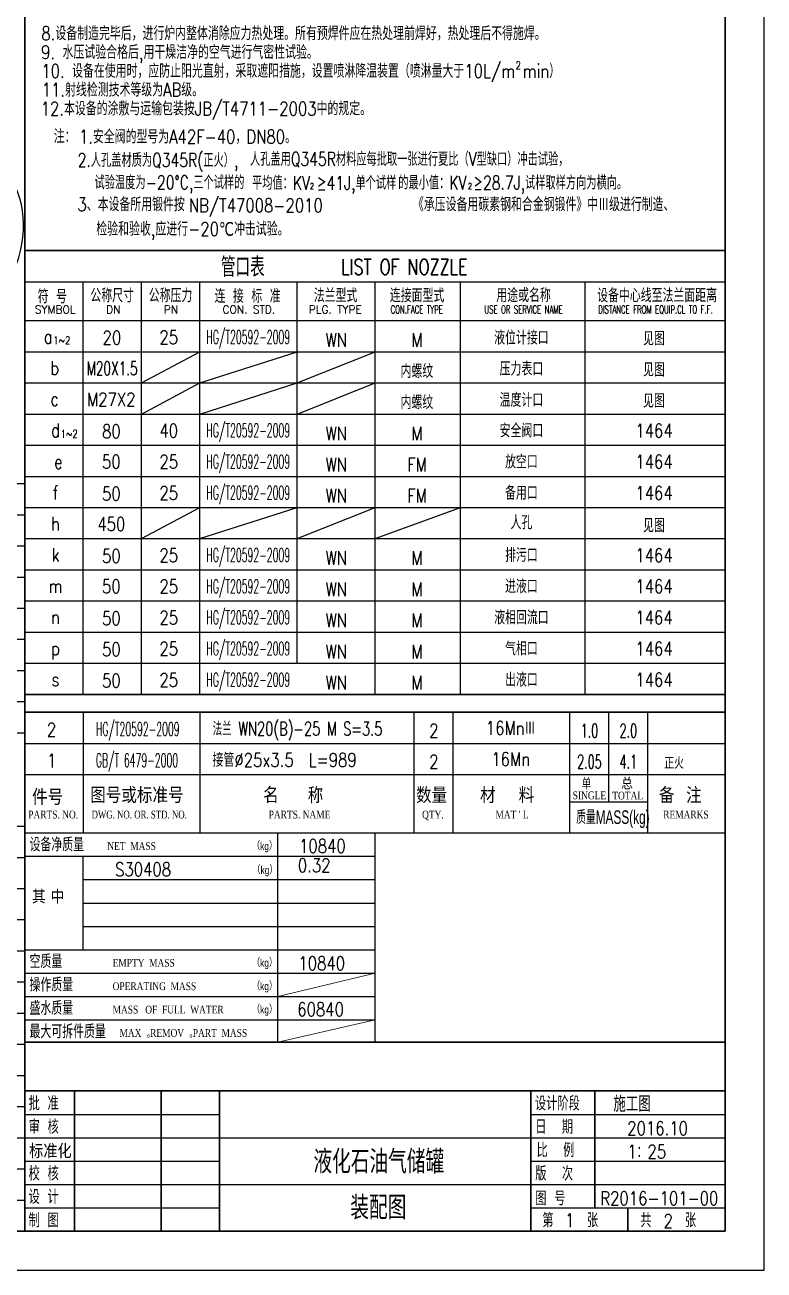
# Model space of a CAD drawing. Header units: millimetres. Extents: x -5725 to -4394, y 10788 to 11382.
# Drawn here: x -5073.9 to -4883.9, y 10788.4 to 11108.2 of the extents above; entities that cross this region are included whole.
import ezdxf
from ezdxf.enums import TextEntityAlignment as Align

# ---------------------------------------------------------------- set-up
doc = ezdxf.new("R2010")
doc.units = ezdxf.units.MM
doc.layers.get('0').update_dxf_attribs({"lineweight": 30})
for name, color, linetype in [('1', 2, 'Continuous'), ('Layer2', 2, 'Continuous'), ('文字层', 2, 'Continuous'), ('细实线层', 2, 'Continuous'), ('设计数据表', 7, 'Continuous')]:
    doc.layers.add(name, color=color, linetype=linetype)
doc.styles.add('ENG', font='', dxfattribs={"width": 0.8})
doc.styles.add('HZ', font='hztxt_e.shx', dxfattribs={"width": 0.95, "bigfont": 'HZTXT.SHX'})
doc.styles.add('HZTXT', font='simplex.shx', dxfattribs={"width": 0.8, "bigfont": 'HZTXT.SHX'})
doc.styles.add('设备室字体', font='simplex.shx', dxfattribs={"width": 0.8, "bigfont": 'HZTXT.SHX'})
doc.styles.get('ENG').set_extended_font_data('@Batang')

msp = doc.modelspace()

# ---------------------------------------------------------------- linework, layer by layer
for p, q in [((-5073.94305, 11056.43691), (-5073.94305, 11372.43691)), ((-4893.94305, 10798.43691), (-4893.94305, 11372.43691)), ((-5073.94305, 10950.43691), (-5073.94305, 11056.43691)), ((-5073.94305, 11050.28869), (-4893.94305, 11050.28869)), ((-5073.94305, 11050.28869), (-4893.94305, 11050.28869)), ((-5073.94305, 10974.43691), (-5073.94305, 10798.43691)), ((-5073.94305, 10936.28869), (-4893.94305, 10936.28869)), ((-5073.94305, 10931.71067), (-4893.94305, 10931.71067)), ((-4893.94305, 10846.93691), (-5073.94305, 10846.93691)), ((-5061.20367, 10834.43691), (-5061.20367, 10798.43691)), ((-5038.94305, 10834.43691), (-5038.94305, 10798.43691)), ((-5023.94305, 10834.43691), (-5023.94305, 10798.43691)), ((-4943.94305, 10834.43691), (-4943.94305, 10798.43691)), ((-4927.46344, 10834.43691), (-4927.46344, 10804.43691)), ((-4918.94305, 10798.43691), (-4918.94305, 10804.43691)), ((-5699.94305, 10798.43691), (-4893.94305, 10798.43691))]:
    msp.add_line(p, q)
msp.add_lwpolyline([(-5073.94305, 10834.43691), (-4893.94305, 10834.43691)])
at = {"layer": '1'}
for p, q in [((-5043.94305, 11016.28869), (-5028.94305, 11024.28869)), ((-5028.94305, 11016.28869), (-5003.94305, 11024.28869)), ((-5003.94305, 11016.28869), (-4983.94305, 11024.28869)), ((-5043.94305, 11008.28869), (-5028.94305, 11016.28869)), ((-5028.94305, 11008.28869), (-5003.94305, 11016.28869)), ((-5003.94305, 11008.28869), (-4983.94305, 11016.28869)), ((-5253.94305, 10982.43691), (-5073.94305, 10982.43691)), ((-5043.94305, 10976.28869), (-5028.94305, 10984.28869)), ((-5028.94305, 10976.28869), (-5003.94305, 10984.28869)), ((-5003.94305, 10976.28869), (-4983.94305, 10984.28869)), ((-4983.94305, 10976.28869), (-4961.94305, 10984.28869)), ((-5253.94305, 10974.43691), (-5073.94305, 10974.43691)), ((-5253.94305, 10966.43691), (-5073.94305, 10966.43691)), ((-5253.94305, 10958.43691), (-5073.94305, 10958.43691)), ((-5253.94305, 10950.43691), (-5073.94305, 10950.43691)), ((-5253.94305, 10942.43691), (-5073.94305, 10942.43691)), ((-5253.94305, 10934.43691), (-5073.94305, 10934.43691)), ((-5253.94305, 10926.43691), (-5073.94305, 10926.43691)), ((-5073.94305, 10923.71067), (-4893.94305, 10923.71067)), ((-5073.94305, 10915.71067), (-4893.94305, 10915.71067)), ((-4933.94305, 10908.71067), (-4913.94305, 10908.71067)), ((-5253.94305, 10902.43691), (-5073.94305, 10902.43691)), ((-5253.94305, 10894.43691), (-5073.94305, 10894.43691)), ((-5073.94305, 10894.71067), (-4983.94305, 10894.71067)), ((-5253.94305, 10886.43691), (-5073.94305, 10886.43691)), ((-5058.94305, 10888.71067), (-4983.94305, 10888.71067)), ((-5058.94305, 10882.71067), (-4983.94305, 10882.71067)), ((-5253.94305, 10878.43691), (-5073.94305, 10878.43691)), ((-5058.94305, 10876.71067), (-4983.94305, 10876.71067)), ((-5253.94305, 10870.43691), (-5073.94305, 10870.43691)), ((-5073.94305, 10870.71067), (-4983.94305, 10870.71067)), ((-5073.94305, 10864.71067), (-4983.94305, 10864.71067)), ((-5253.94305, 10862.43691), (-5073.94305, 10862.43691)), ((-5073.94305, 10858.71067), (-4983.94305, 10858.71067)), ((-5253.94305, 10854.43691), (-5073.94305, 10854.43691)), ((-5073.94305, 10852.71067), (-4983.94305, 10852.71067)), ((-5253.94305, 10846.43691), (-5073.94305, 10846.43691)), ((-5253.94305, 10838.43691), (-5073.94305, 10838.43691)), ((-5253.94305, 10830.43691), (-5073.94305, 10830.43691)), ((-5253.94305, 10822.43691), (-5073.94305, 10822.43691)), ((-5253.94305, 10814.43691), (-5073.94305, 10814.43691)), ((-5253.94305, 10806.43691), (-5073.94305, 10806.43691))]:
    msp.add_line(p, q, dxfattribs=at)
at = {"layer": 'Layer2'}
msp.add_open_spline([(-5120.29024, 11059.75774), (-5120.83566, 11056.51688), (-5118.3349, 11040.12187), (-5108.7019, 11020.71026), (-5076.23983, 11035.13901), (-5071.02522, 11067.95235), (-5086.75777, 11079.05221), (-5094.73024, 11084.67706)], degree=3, knots=[7.151790208, 7.151790208, 7.151790208, 7.151790208, 16.431601705, 40.060884515, 69.359406124, 95.990384448, 123.350207969, 123.350207969, 123.350207969, 123.350207969], dxfattribs=at)
at = {"layer": '文字层'}
for p, q in [((-5073.94305, 10834.43691), (-5023.94305, 10834.43691)), ((-4943.94305, 10834.43691), (-4893.94305, 10834.43691)), ((-5073.94305, 10828.43691), (-5023.94305, 10828.43691)), ((-4943.94305, 10828.43691), (-4893.94305, 10828.43691)), ((-5073.94305, 10822.43691), (-5023.94305, 10822.43691)), ((-5023.94305, 10822.43691), (-4943.94305, 10822.43691)), ((-4943.94305, 10822.43691), (-4893.94305, 10822.43691)), ((-5073.94305, 10816.43691), (-5023.94305, 10816.43691)), ((-4943.94305, 10816.43691), (-4893.94305, 10816.43691)), ((-5073.94305, 10810.43691), (-5023.94305, 10810.43691)), ((-5023.94305, 10810.43691), (-4943.94305, 10810.43691)), ((-4943.94305, 10810.43687), (-4893.94305, 10810.43687)), ((-5073.94305, 10804.43691), (-5023.94305, 10804.43691)), ((-4943.94305, 10804.43691), (-4893.94305, 10804.43691))]:
    msp.add_line(p, q, dxfattribs=at)
at = {"layer": '细实线层'}
for p, q in [((-4883.94305, 10788.43691), (-4883.94305, 11382.43691)), ((-5073.94305, 11042.28869), (-4893.94305, 11042.28869)), ((-5058.94305, 10936.28869), (-5058.94305, 11042.28869)), ((-5043.94305, 10936.28869), (-5043.94305, 11042.28869)), ((-5028.94305, 10936.28869), (-5028.94305, 11042.28869)), ((-5003.94305, 10944.28869), (-5003.94305, 11042.28869)), ((-4983.94305, 10936.28869), (-4983.94305, 11042.28869)), ((-4961.94305, 10936.28869), (-4961.94305, 11042.28869)), ((-4929.94305, 10936.28869), (-4929.94305, 11042.28869)), ((-5073.94305, 11032.28869), (-4893.94305, 11032.28869)), ((-5073.94305, 11032.28869), (-4893.94305, 11032.28869)), ((-5073.94305, 11024.28869), (-4893.94305, 11024.28869)), ((-5073.94305, 11016.28869), (-4893.94305, 11016.28869)), ((-5073.94305, 11008.28869), (-4893.94305, 11008.28869)), ((-5073.94305, 11000.28869), (-4893.94305, 11000.28869)), ((-5073.94305, 10992.28869), (-4893.94305, 10992.28869)), ((-5073.94305, 10984.28869), (-4893.94305, 10984.28869)), ((-5073.94305, 10976.28869), (-4893.94305, 10976.28869)), ((-5073.94305, 10976.28869), (-4893.94305, 10976.28869)), ((-5073.94305, 10968.28869), (-4893.94305, 10968.28869)), ((-5073.94305, 10960.28869), (-4893.94305, 10960.28869)), ((-5073.94305, 10952.28869), (-4893.94305, 10952.28869)), ((-5073.94305, 10952.28869), (-4893.94305, 10952.28869)), ((-5073.94305, 10944.28869), (-4893.94305, 10944.28869)), ((-5724.94305, 10788.43691), (-4883.94305, 10788.43691))]:
    msp.add_line(p, q, dxfattribs=at)
at = {"layer": '细实线层', "lineweight": 0}
for p, q in [((-5008.94305, 10858.71067), (-4983.94305, 10864.71067)), ((-5008.94305, 10846.93691), (-4983.94305, 10852.71067))]:
    msp.add_line(p, q, dxfattribs=at)
at = {"layer": '设计数据表'}
for p, q in [((-5253.94305, 10990.43691), (-5073.94305, 10990.43691)), ((-5058.94305, 10931.71067), (-5058.94305, 10900.71067)), ((-5028.94305, 10931.71067), (-5028.94305, 10900.71067)), ((-4973.94305, 10931.71067), (-4973.94305, 10900.71067)), ((-4963.94305, 10931.71067), (-4963.94305, 10900.71067)), ((-4933.94305, 10931.71067), (-4933.94305, 10900.71067)), ((-4923.94305, 10931.71067), (-4923.94305, 10908.71067)), ((-4913.94305, 10931.71067), (-4913.94305, 10900.71067)), ((-5073.94305, 10915.71067), (-4893.94305, 10915.71067)), ((-5073.94305, 10900.71067), (-4893.94305, 10900.71067)), ((-5008.94305, 10846.93691), (-5008.94305, 10900.71067)), ((-4983.94305, 10846.93691), (-4983.94305, 10900.71067)), ((-5058.94305, 10870.71067), (-5058.94305, 10894.71067))]:
    msp.add_line(p, q, dxfattribs=at)

# ---------------------------------------------------------------- texts
at = {"layer": '1'}
for s, height, style, width, p in [('8.设备制造完毕后，进行炉内整体消除应力热处理。所有预焊件应在热处理前焊好，热处理后不得施焊。', 3.5, 'HZTXT', 0.8, (-5069.70064, 11104.30668)), ('9. 水压试验合格后,用干燥洁净的空气进行气密性试验。', 3.5, 'HZTXT', 0.8, (-5069.77302, 11099.4798)), ('10. 设备在使用时，应防止阳光直射，采取遮阳措施，设置喷淋降温装置（喷淋量大于10L/m min）', 3.5, 'HZTXT', 0.8, (-5069.72931, 11094.65291)), ('2', 2, 'HZTXT', 0.8, (-4947.81115, 11096.836)), ('11.射线检测技术等级为AB级。', 3.5, 'HZTXT', 0.8, (-5069.61548, 11089.82603)), ('12.本设备的涂敷与运输包装按JB/T4711-2003中的规定。', 3.5, 'HZTXT', 0.8, (-5069.89081, 11084.99914)), ('注：', 3.5, 'HZTXT', 0.8, (-5066.53916, 11077.86244)), ('1.安全阀的型号为A42F-40，DN80。', 3.5, 'HZTXT', 0.8, (-5060.06664, 11077.7631)), ('2.人孔盖材质为Q345R(正火）,', 3.5, 'HZTXT', 0.75, (-5060.36918, 11071.75148)), ('  人孔盖用Q345R材料应每批取一张进行夏比（V型缺口）冲击试验，', 3.5, 'HZTXT', 0.75, (-5019.68849, 11072.01765)), ('  试验温度为-20%%DC,三个试样的', 3.5, 'HZTXT', 0.75, (-5059.63977, 11066.0154)), (' 平均值：KV ≥41J,单个试样', 3.5, 'HZTXT', 0.75, (-5017.37497, 11065.90652)), ('的最小值：KV ≥28.7J,试样取样方向为横向。', 3.5, 'HZTXT', 0.75, (-4977.9792, 11065.95069)), ('2', 1.5, 'HZTXT', 0.75, (-5000.67827, 11066.07234)), ('2', 1.5, 'HZTXT', 0.75, (-4960.06577, 11066.07234)), ('3、本设备所用锻件按                            《承压设备用碳素钢和合金钢锻件》中Ⅲ级进行制造、', 3.5, 'HZTXT', 0.8, (-5060.44602, 11060.3832)), ('NB/T47008-2010', 3.5, 'HZTXT', 0.8, (-5031.80746, 11060.11128)), ('检验和验收,应进行-20℃冲击试验。', 3.5, 'HZTXT', 0.8, (-5055.58077, 11054.08483)), ('管口表', 5, '设备室字体', 0.75, (-5023.56324, 11043.53602)), ('a', 3.5, 'HZTXT', 0.8, (-5069.12202, 11026.39256)), ('1~2', 2, 'HZTXT', 0.8, (-5066.64201, 11026.21695)), ('1~2', 2, 'HZTXT', 0.8, (-5064.76034, 11002.21695)), ('e', 3.5, 'HZTXT', 0.8, (-5066.42448, 10994.25836)), ('2', 3.5, '设备室字体', 0.8, (-5068.28546, 10925.49744)), ('HG/T20592-2009', 3.5000002, 'HZTXT', 0.5, (-5055.69734, 10925.63748)), ('法兰 WN20(B)-25 M S=3.5', 3.5, 'HZTXT', 0.7, (-5025.69733, 10925.70537)), ('GB/T 6479-2000', 3.5000002, 'HZTXT', 0.5, (-5055.69734, 10917.63748)), ('接管%%C25x3.5  L=989', 3.5, 'HZTXT', 0.8, (-5025.69733, 10917.70537)), ('1', 3.5, '设备室字体', 0.8, (-5068.28546, 10917.49744)), ('正火', 3, 'HZTXT', 0.8, (-4909.61123, 10917.16626)), ('单', 3, 'HZTXT', 0.8, (-4930.88075, 10911.81993)), ('SINGLE', 2, 'ENG', 0.8, (-4933.14882, 10909.3627)), ('TOTAL', 2, 'ENG', 0.8, (-4922.95794, 10909.29889)), ('PARTS. NO.', 2, 'ENG', 0.8, (-5073.08401, 10904.43006)), ('DWG. NO. OR. STD. NO.', 2, 'ENG', 0.75, (-5056.79546, 10904.43006)), ('PARTS. NAME', 2, 'ENG', 0.8, (-5011.28394, 10904.43006)), ('QTY.', 2, 'ENG', 0.8, (-4971.84801, 10904.43006)), ("MAT ' L", 2, 'ENG', 0.8, (-4952.98723, 10904.43006)), ('质量MASS(kg)', 3.5, 'HZ', 0.65, (-4932.24333, 10903.014)), ('REMARKS', 2, 'ENG', 0.8, (-4909.87716, 10904.43006)), ('设备净质量', 3.5, 'HZ', 0.8, (-5072.74611, 10895.9755)), ('10840', 3.5, '设备室字体', 0.8, (-5003.4723, 10895.61004)), ('NET  MASS', 2, 'ENG', 0.8, (-5052.76159, 10896.34022)), ('（kg）', 2, 'HZ', 0.8, (-5015.62232, 10896.34022)), ('（kg）', 2, 'HZ', 0.8, (-5015.52526, 10890.16898)), ('空质量', 3.5, 'HZ', 0.8, (-5072.74611, 10865.9755)), ('EMPTY  MASS', 2, 'ENG', 0.8, (-5051.39281, 10866.34022)), ('（kg）', 2, 'HZ', 0.8, (-5015.62232, 10866.34022)), ('10840', 3.5, '设备室字体', 0.8, (-5003.64028, 10865.5012)), ('操作质量', 3.5, 'HZ', 0.8, (-5072.74611, 10859.9755)), ('OPERATING  MASS', 2, 'ENG', 0.8, (-5051.39281, 10860.34022)), ('（kg）', 2, 'HZ', 0.8, (-5015.62232, 10860.34022)), ('盛水质量', 3.5, 'HZ', 0.8, (-5072.74611, 10853.9755)), ('60840', 3.5, '设备室字体', 0.8, (-5003.94923, 10853.65308)), ('MASS   OF  FULL  WATER', 2, 'ENG', 0.8, (-5051.39281, 10854.34022)), ('（kg）', 2, 'HZ', 0.8, (-5015.62232, 10854.34022)), ('最大可拆件质量', 3.5, 'HZ', 0.8, (-5072.74611, 10847.9755)), ('MAX。REMOV。PART  MASS', 2, 'ENG', 0.8, (-5049.62844, 10848.34022))]:
    msp.add_text(s, height=height, dxfattribs=dict(at, style=style, width=width)).set_placement(p)
for s, style, width, p in [('符 号', '设备室字体', 0.8, (-5066.88079, 11036.72837)), ('公称尺寸', '设备室字体', 0.8, (-5051.51, 11036.99113)), ('公称压力', '设备室字体', 0.8, (-5036.51, 11036.99113)), ('连 接 标 准', '设备室字体', 0.8, (-5016.69248, 11036.83834)), ('法兰型式', '设备室字体', 0.8, (-4994.09619, 11036.99113)), ('连接面型式', '设备室字体', 0.8, (-4973.13311, 11036.99113)), ('用途或名称', '设备室字体', 0.8, (-4945.7657, 11037.03933)), ('设备中心线至法兰面距离', '设备室字体', 0.8, (-4911.45213, 11036.99113)), ('25', '设备室字体', 0.8, (-5036.96692, 11026.27541)), ('液位计接口', '设备室字体', 0.8, (-4946.32293, 11026.14316)), ('20', '设备室字体', 0.8, (-5051.57129, 11026.18381)), ('WN', '设备室字体', 0.8, (-4993.92994, 11025.55004)), ('M', '设备室字体', 0.8, (-4973.17556, 11025.55004)), ('见图', '设备室字体', 0.8, (-4912.25672, 11025.92861)), ('b', 'HZTXT', 0.8, (-5066.296, 11018.37904)), ('M20X1.5', '设备室字体', 0.65, (-5051.50449, 11018.27541)), ('内螺纹', '设备室字体', 0.8, (-4973.17556, 11017.55004)), ('压力表口', '设备室字体', 0.8, (-4946.32293, 11018.14316)), ('见图', '设备室字体', 0.8, (-4912.25672, 11017.92861)), ('M27X2', '设备室字体', 0.8, (-5051.72853, 11010.27541)), ('温度计口', '设备室字体', 0.8, (-4946.32293, 11010.14316)), ('c', 'HZTXT', 0.8, (-5066.296, 11010.37904)), ('内螺纹', '设备室字体', 0.8, (-4973.17556, 11009.55004)), ('见图', '设备室字体', 0.8, (-4912.25672, 11009.92861)), ('d', 'HZTXT', 0.8, (-5066.07305, 11002.37904)), ('80', '设备室字体', 0.8, (-5051.69829, 11002.09128)), ('40', '设备室字体', 0.8, (-5036.96692, 11002.27541)), ('WN', '设备室字体', 0.8, (-4993.92994, 11001.55004)), ('M', '设备室字体', 0.8, (-4973.17556, 11001.55004)), ('安全阀口', '设备室字体', 0.8, (-4946.32293, 11002.28377)), ('1464', '设备室字体', 0.8, (-4912.25672, 11002.29244)), ('放空口', '设备室字体', 0.8, (-4946.32293, 10994.28377)), ('1464', '设备室字体', 0.8, (-4912.25672, 10994.29244)), ('50', '设备室字体', 0.8, (-5051.72853, 10994.27541)), ('25', '设备室字体', 0.8, (-5036.96692, 10994.27541)), ('WN', '设备室字体', 0.8, (-4993.92994, 10993.55004)), ('FM', '设备室字体', 0.8, (-4973.17556, 10993.55004)), ('f', 'HZTXT', 0.8, (-5066.07305, 10986.37904)), ('50', '设备室字体', 0.8, (-5051.69829, 10986.09128)), ('25', '设备室字体', 0.8, (-5036.96692, 10986.27541)), ('WN', '设备室字体', 0.8, (-4993.92994, 10985.55004)), ('FM', '设备室字体', 0.8, (-4973.17556, 10985.55004)), ('备用口', '设备室字体', 0.8, (-4946.32293, 10986.28377)), ('1464', '设备室字体', 0.8, (-4912.25672, 10986.29244)), ('h', 'HZTXT', 0.8, (-5066.07305, 10978.37904)), ('人孔', '设备室字体', 0.8, (-4946.32293, 10978.6792)), ('450', '设备室字体', 0.8, (-5051.72853, 10978.27541)), ('见图', '设备室字体', 0.8, (-4912.25672, 10977.92861)), ('k', 'HZTXT', 0.8, (-5066.07305, 10970.37904)), ('50', '设备室字体', 0.8, (-5051.69829, 10970.09128)), ('25', '设备室字体', 0.8, (-5036.96692, 10970.27541)), ('WN', '设备室字体', 0.8, (-4993.92994, 10969.55004)), ('M', '设备室字体', 0.8, (-4973.17556, 10969.55004)), ('排污口', '设备室字体', 0.8, (-4946.32293, 10970.28377)), ('1464', '设备室字体', 0.8, (-4912.25672, 10970.29244)), ('进液口', '设备室字体', 0.8, (-4946.32293, 10962.28377)), ('m', 'HZTXT', 0.8, (-5066.07305, 10962.37904)), ('50', '设备室字体', 0.8, (-5051.72853, 10962.27541)), ('25', '设备室字体', 0.8, (-5036.96692, 10962.27541)), ('WN', '设备室字体', 0.8, (-4993.92994, 10961.55004)), ('M', '设备室字体', 0.8, (-4973.17556, 10961.55004)), ('1464', '设备室字体', 0.8, (-4912.25672, 10962.29244)), ('n', 'HZTXT', 0.8, (-5066.07305, 10954.37904)), ('50', 'HZTXT', 0.8, (-5051.69829, 10954.09128)), ('25', '设备室字体', 0.8, (-5036.96692, 10954.27541)), ('WN', '设备室字体', 0.8, (-4993.92994, 10953.55004)), ('M', '设备室字体', 0.8, (-4973.17556, 10953.55004)), ('液相回流口', '设备室字体', 0.8, (-4946.32293, 10954.28377)), ('1464', '设备室字体', 0.8, (-4912.25672, 10954.29244)), ('气相口', '设备室字体', 0.8, (-4946.32293, 10946.28377)), ('p', 'HZTXT', 0.8, (-5066.07305, 10946.37904)), ('50', 'HZTXT', 0.8, (-5051.69829, 10946.09128)), ('25', '设备室字体', 0.8, (-5036.96692, 10946.27541)), ('WN', '设备室字体', 0.8, (-4993.92994, 10945.55004)), ('M', '设备室字体', 0.8, (-4973.17556, 10945.55004)), ('1464', '设备室字体', 0.8, (-4912.25672, 10946.29244)), ('s', 'HZTXT', 0.8, (-5066.07305, 10938.37904)), ('50', 'HZTXT', 0.8, (-5051.69829, 10938.09128)), ('25', '设备室字体', 0.8, (-5036.96692, 10938.27541)), ('WN', '设备室字体', 0.8, (-4993.92994, 10937.55004)), ('M', '设备室字体', 0.8, (-4973.17556, 10937.55004)), ('出液口', '设备室字体', 0.8, (-4946.32293, 10938.28377)), ('1464', '设备室字体', 0.8, (-4912.25672, 10938.29244)), ('2', 'HZTXT', 0.8, (-4968.84067, 10925.23012)), ('16MnⅢ', 'HZTXT', 0.8, (-4949.09181, 10925.90854)), ('1.0', 'HZTXT', 0.6, (-4928.84067, 10925.23012)), ('2.0', 'HZTXT', 0.6, (-4918.84067, 10925.23012)), ('16Mn', 'HZTXT', 0.8, (-4949.09181, 10917.90854)), ('2', 'HZTXT', 0.8, (-4968.84067, 10917.23012)), ('2.05', 'HZTXT', 0.6, (-4928.84067, 10917.23012)), ('4.1', 'HZTXT', 0.6, (-4918.84067, 10917.23012)), ('S30408', '设备室字体', 0.8, (-5043.56, 10889.60432))]:
    msp.add_text(s, height=3.5, dxfattribs=dict(at, style=style, width=width)).set_placement(p, align=Align.CENTER)
for s, style, width, p in [('HG/T20592-2009', 'HZTXT', 0.5, (-5016.53219, 11027.82379)), ('HG/T20592-2009', 'HZTXT', 0.5, (-5016.53219, 11003.82379)), ('HG/T20592-2009', 'HZTXT', 0.5, (-5016.53219, 10995.82379)), ('HG/T20592-2009', 'HZTXT', 0.5, (-5016.53219, 10987.82379)), ('HG/T20592-2009', 'HZTXT', 0.5, (-5016.53219, 10971.82379)), ('HG/T20592-2009', 'HZTXT', 0.5, (-5016.53219, 10963.82379)), ('HG/T20592-2009', 'HZTXT', 0.5, (-5016.53219, 10955.82379)), ('HG/T20592-2009', 'HZTXT', 0.5, (-5016.53219, 10947.82379)), ('HG/T20592-2009', 'HZTXT', 0.5, (-5016.53219, 10939.82379)), ('0.32', '设备室字体', 0.8, (-4999.58251, 10892.37961))]:
    msp.add_text(s, height=3.5, dxfattribs=dict(at, style=style, width=width)).set_placement(p, align=Align.MIDDLE)
at = {"layer": '1', "style": 'HZ'}
for s, height, p in [('总', 3, (-4920.68432, 10911.85369)), ('图号或标准号', 4, (-5057.15725, 10908.36033)), ('名     称', 4, (-5012.69271, 10908.36033)), ('数量', 4, (-4973.4018, 10908.36033)), ('材    料', 4, (-4956.96904, 10908.36033)), ('备  注', 4, (-4910.97381, 10908.36033)), ('其 中', 3.5, (-5072.10732, 10882.57205))]:
    msp.add_text(s, height=height, dxfattribs=at).set_placement(p)
at = {"layer": '1', "ltscale": 0.8, "style": 'HZ'}
msp.add_text('件号', height=4, dxfattribs=at).set_placement((-5072.10891, 10907.88243))
at = {"layer": '文字层', "style": 'HZTXT', "width": 0.8}
for s, height, p in [('批 准', 3.6, (-5072.97673, 10829.43691)), ('设计阶段', 3.6, (-4942.84603, 10829.43691)), ('施工图', 4, (-4922.67509, 10829.11807)), ('审 核', 3.6, (-5072.97673, 10823.43691)), ('日  期', 3.6, (-4942.7561, 10823.43691)), ('2016.10', 3.5, (-4919.12509, 10823.11807)), ('比  例', 3.6, (-4942.42784, 10817.43691)), ('1：25', 3.5, (-4919.12509, 10817.11807)), ('校 核', 3.6, (-5072.97673, 10811.43691)), ('版  次', 3.6, (-4942.7561, 10811.45043)), ('设 计', 3.6, (-5072.97673, 10805.43691)), ('图 号', 3.6, (-4942.73218, 10805.06835)), ('R2016-101-00', 3.5, (-4926.05341, 10805.11807)), ('制 图', 3.6, (-5072.97673, 10799.43691)), ('第    张', 3.6, (-4940.94305, 10799.43691)), ('共    张', 3.6, (-4915.75486, 10799.43691))]:
    msp.add_text(s, height=height, dxfattribs=at).set_placement(p)
at = {"layer": '文字层', "style": 'HZTXT', "width": 1.044627}
msp.add_text('标准化', height=3.6, dxfattribs=at).set_placement((-5072.85093, 10817.16051), (-5061.92429, 10817.16051), align=Align.FIT)
at = {"layer": '文字层', "style": 'HZTXT', "width": 0.8}
for s, height, p in [('液化石油气储罐', 6, (-4982.97703, 10813.24071)), ('装配图', 6, (-4983.08783, 10801.48057)), ('1', 3.5, (-4933.89434, 10799.50158)), ('2', 3.5, (-4908.59538, 10799.27762))]:
    msp.add_text(s, height=height, dxfattribs=at).set_placement(p, align=Align.CENTER)
at = {"layer": '细实线层', "style": '设备室字体', "width": 0.75}
msp.add_text('LIST OF NOZZLE', height=4, dxfattribs=at).set_placement((-4992.67893, 11044.06906))
at = {"layer": '细实线层', "style": '设备室字体'}
for s, p in [('SYMBOL', (-5066.18751, 11034.13686)), ('DN', (-5051.22131, 11034.13686)), ('PN', (-5036.4093, 11034.13686)), ('CON. STD.', (-5016.40137, 11034.13686)), ('PLG. TYPE', (-4994.17253, 11034.13686))]:
    msp.add_text(s, height=2, dxfattribs=at).set_placement(p, align=Align.CENTER)
at = {"layer": '细实线层', "style": '设备室字体', "width": 0.65}
for s, p in [('CON.FACE TYPE', (-4973.21638, 11034.13686)), ('USE OR SERVICE NAME', (-4945.77214, 11034.13686)), ('DISTANCE FROM EQUIP.CL TO F.F.', (-4911.84969, 11034.13686))]:
    msp.add_text(s, height=2, dxfattribs=at).set_placement(p, align=Align.CENTER)

doc.saveas('drawing.dxf')
